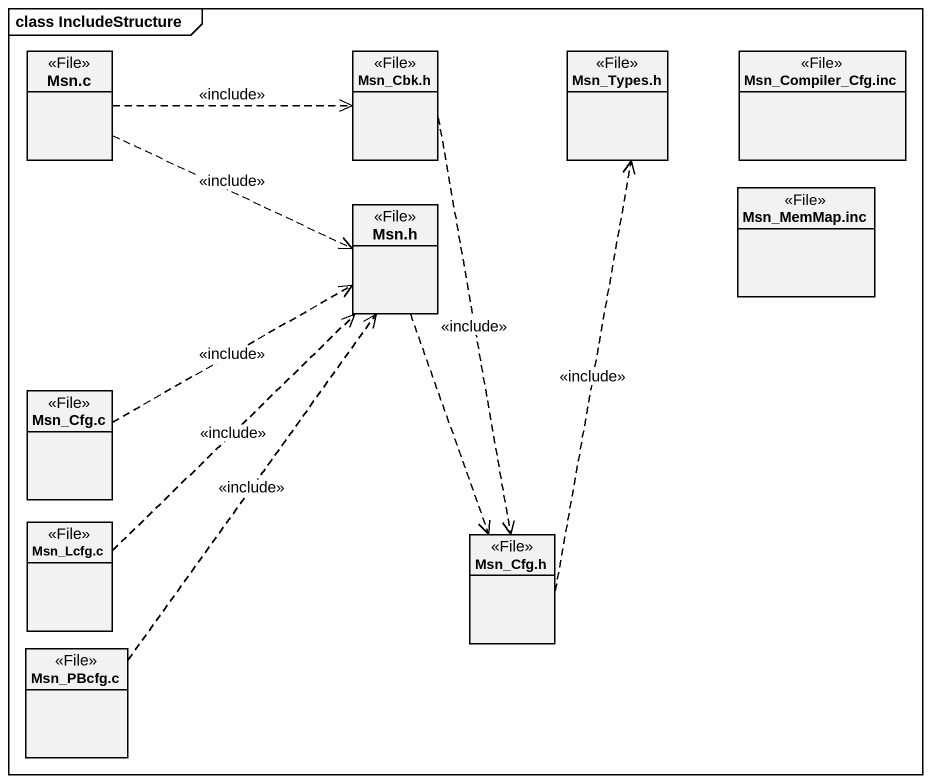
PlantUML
@startuml
mainframe class IncludeStructure
hide circle
hide empty members
class "Msn.c" as Msn_c <<File>>
class "Msn_Cbk.h" as Msn_Cbk_h <<File>>
class "Msn_Types.h" as Msn_Types_h <<File>>
class "Msn_Compiler_Cfg.inc" as Msn_Compiler_Cfg_inc <<File>>
class "Msn.h" as Msn_h <<File>>
class "Msn_MemMap.inc" as Msn_MemMap_inc <<File>>
class "Msn_Cfg.c" as Msn_Cfg_c <<File>>
class "Msn_Lcfg.c" as Msn_Lcfg_c <<File>>
class "Msn_Cfg.h" as Msn_Cfg_h <<File>>
class "Msn_PBcfg.c" as Msn_PBcfg_c <<File>>
Msn_c .right.> Msn_Cbk_h : <<include>>
Msn_c .right.> Msn_h : <<include>>
Msn_Cbk_h ..> Msn_Cfg_h : <<include>>
Msn_h ..> Msn_Cfg_h
Msn_Cfg_c .right.> Msn_h : <<include>>
Msn_Lcfg_c .up.> Msn_h : <<include>>
Msn_Cfg_h .up.> Msn_Types_h : <<include>>
Msn_PBcfg_c .up.> Msn_h : <<include>>
@enduml
